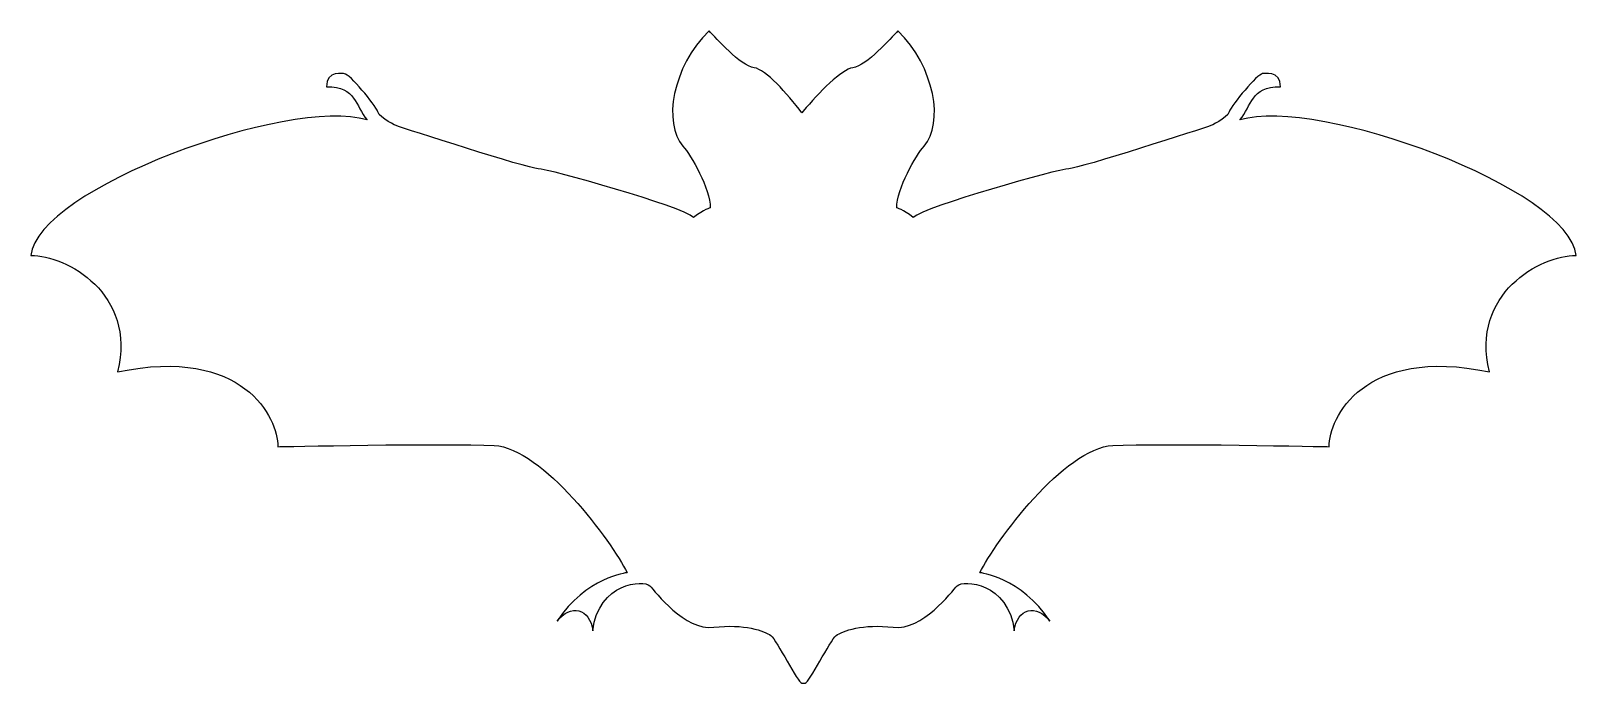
# Model space of a CAD drawing. Header units: centimetres. Extents: x -9.8 to 9.8, y -4.1 to 4.1.
import ezdxf

# ---------------------------------------------------------------- set-up
doc = ezdxf.new("R2010")
doc.units = ezdxf.units.CM
doc.header["$MEASUREMENT"] = 0
doc.layers.add('Camada 1', color=7, linetype='Continuous')

msp = doc.modelspace()

# ---------------------------------------------------------------- linework, layer by layer
at = {"layer": 'Camada 1'}
for points, knots in [([(-0.00328, 3.11186), (0.19161, 3.35051), (0.48845, 3.64322), (0.62378, 3.66254), (0.62378, 3.66254), (0.80309, 3.68817), (1.10509, 4.03856), (1.19536, 4.12884), (1.19536, 4.12884), (1.66166, 3.67759), (1.78197, 2.9556), (1.52627, 2.66995), (1.52627, 2.66995), (1.42692, 2.55901), (1.1803, 2.12845), (1.1803, 1.88779), (1.1803, 1.88779), (1.1803, 1.88779), (1.25552, 1.87274), (1.39088, 1.76746), (1.39088, 1.76746), (1.52627, 1.90282), (3.24101, 2.38415), (3.36136, 2.38415), (3.36136, 2.38415), (3.48167, 2.38415), (5.06104, 2.89559), (5.15124, 2.92567), (5.15124, 2.92567), (5.15124, 2.92567), (5.36187, 3.01589), (5.39196, 3.10614), (5.39196, 3.10614), (5.42207, 3.19636), (5.75293, 3.58747), (5.8131, 3.58747), (5.8131, 3.58747), (5.8131, 3.58747), (6.05377, 3.63261), (6.03871, 3.42203), (6.03871, 3.42203), (5.66271, 3.42203), (5.67774, 3.18136), (5.5273, 3.00087), (5.5273, 3.00087), (6.52007, 3.3017), (9.70888, 2.12846), (9.78405, 1.28613), (9.78405, 1.28613), (9.33283, 1.28613), (8.44536, 0.8048), (8.68603, -0.18792), (8.68603, -0.18792), (7.09165, 0.14299), (6.65543, -0.77455), (6.65543, -1.13555), (6.65543, -1.13555), (6.65543, -1.13555), (4.53461, -1.09041), (3.91789, -1.1205), (3.91789, -1.1205), (3.30117, -1.15061), (2.42879, -2.33888), (2.23318, -2.72999), (2.23318, -2.72999), (2.23318, -2.72999), (2.75967, -2.7901), (3.12065, -3.34665), (3.12065, -3.34665), (2.95521, -3.12099), (2.69951, -3.18121), (2.66943, -3.46701), (2.66943, -3.46701), (2.59418, -2.85029), (2.02263, -2.82021), (1.94741, -2.8954), (1.94741, -2.8954), (1.87219, -2.97065), (1.51124, -3.46701), (1.13519, -3.42184), (1.13519, -3.42184), (0.75911, -3.3767), (0.48844, -3.46698), (0.41322, -3.52714), (0.41322, -3.52714), (0.338, -3.58731), (0.06728, -4.1288), (0.02214, -4.1288), (0.02214, -4.1288), (0.02214, -4.1288), (-0.02212, -4.12881), (-0.02212, -4.12881), (-0.02212, -4.12881), (-0.06726, -4.12881), (-0.33798, -3.58731), (-0.4132, -3.52715), (-0.4132, -3.52715), (-0.48842, -3.46698), (-0.75914, -3.37668), (-1.1352, -3.42185), (-1.1352, -3.42185), (-1.51126, -3.46702), (-1.8722, -2.97063), (-1.94744, -2.89541), (-1.94744, -2.89541), (-2.02266, -2.82019), (-2.59421, -2.8503), (-2.66944, -3.46702), (-2.66944, -3.46702), (-2.69952, -3.18122), (-2.95524, -3.121), (-3.12069, -3.34666), (-3.12069, -3.34666), (-2.75969, -2.79014), (-2.23322, -2.73), (-2.23322, -2.73), (-2.23322, -2.73), (-2.42877, -2.33889), (-3.30118, -1.15062), (-3.91788, -1.12051), (-3.91788, -1.12051), (-4.5346, -1.09043), (-6.65544, -1.13556), (-6.65544, -1.13556), (-6.65544, -1.13556), (-6.65544, -0.77454), (-7.09163, 0.14299), (-8.68604, -0.18793), (-8.68604, -0.18793), (-8.44535, 0.80479), (-9.33281, 1.28612), (-9.78406, 1.28612), (-9.78406, 1.28612), (-9.70887, 2.12845), (-6.52005, 3.30169), (-5.52734, 3.00086), (-5.52734, 3.00086), (-5.67776, 3.18136), (-5.6627, 3.42202), (-6.03875, 3.42202), (-6.03875, 3.42202), (-6.05378, 3.6326), (-5.81314, 3.58746), (-5.81314, 3.58746), (-5.81314, 3.58746), (-5.75297, 3.58746), (-5.42206, 3.19635), (-5.39198, 3.10613), (-5.39198, 3.10613), (-5.3619, 3.01588), (-5.15131, 2.92566), (-5.15131, 2.92566), (-5.15131, 2.92566), (-5.06106, 2.89558), (-3.48171, 2.38414), (-3.36138, 2.38414), (-3.36138, 2.38414), (-3.24105, 2.38414), (-1.52631, 1.90284), (-1.39092, 1.76745), (-1.39092, 1.76745), (-1.25556, 1.87273), (-1.18036, 1.88778), (-1.18036, 1.88778), (-1.18036, 1.88778), (-1.18036, 2.12845), (-1.42698, 2.559), (-1.5263, 2.66994), (-1.5263, 2.66994), (-1.78199, 2.95559), (-1.66166, 3.67759), (-1.19536, 4.12884), (-1.19536, 4.12884), (-1.10508, 4.03856), (-0.80306, 3.68818), (-0.62378, 3.66254), (-0.62378, 3.66254), (-0.47733, 3.64161), (-0.21021, 3.33827), (-0.01934, 3.09205), (-0.01934, 3.09205), (-0.01934, 3.09205), (-0.00328, 3.11186), (-0.00328, 3.11186)], [0, 0, 0, 0, 0.0212766, 0.0212766, 0.0212766, 0.0212766, 0.04255319, 0.04255319, 0.04255319, 0.04255319, 0.06382979, 0.06382979, 0.06382979, 0.06382979, 0.08510638, 0.08510638, 0.08510638, 0.08510638, 0.10638298, 0.10638298, 0.10638298, 0.10638298, 0.12765957, 0.12765957, 0.12765957, 0.12765957, 0.14893617, 0.14893617, 0.14893617, 0.14893617, 0.17021277, 0.17021277, 0.17021277, 0.17021277, 0.19148936, 0.19148936, 0.19148936, 0.19148936, 0.21276596, 0.21276596, 0.21276596, 0.21276596, 0.23404255, 0.23404255, 0.23404255, 0.23404255, 0.25531915, 0.25531915, 0.25531915, 0.25531915, 0.27659574, 0.27659574, 0.27659574, 0.27659574, 0.29787234, 0.29787234, 0.29787234, 0.29787234, 0.31914894, 0.31914894, 0.31914894, 0.31914894, 0.34042553, 0.34042553, 0.34042553, 0.34042553, 0.36170213, 0.36170213, 0.36170213, 0.36170213, 0.38297872, 0.38297872, 0.38297872, 0.38297872, 0.40425532, 0.40425532, 0.40425532, 0.40425532, 0.42553191, 0.42553191, 0.42553191, 0.42553191, 0.44680851, 0.44680851, 0.44680851, 0.44680851, 0.46808511, 0.46808511, 0.46808511, 0.46808511, 0.4893617, 0.4893617, 0.4893617, 0.4893617, 0.5106383, 0.5106383, 0.5106383, 0.5106383, 0.53191489, 0.53191489, 0.53191489, 0.53191489, 0.55319149, 0.55319149, 0.55319149, 0.55319149, 0.57446809, 0.57446809, 0.57446809, 0.57446809, 0.59574468, 0.59574468, 0.59574468, 0.59574468, 0.61702128, 0.61702128, 0.61702128, 0.61702128, 0.63829787, 0.63829787, 0.63829787, 0.63829787, 0.65957447, 0.65957447, 0.65957447, 0.65957447, 0.68085106, 0.68085106, 0.68085106, 0.68085106, 0.70212766, 0.70212766, 0.70212766, 0.70212766, 0.72340426, 0.72340426, 0.72340426, 0.72340426, 0.74468085, 0.74468085, 0.74468085, 0.74468085, 0.76595745, 0.76595745, 0.76595745, 0.76595745, 0.78723404, 0.78723404, 0.78723404, 0.78723404, 0.80851064, 0.80851064, 0.80851064, 0.80851064, 0.82978723, 0.82978723, 0.82978723, 0.82978723, 0.85106383, 0.85106383, 0.85106383, 0.85106383, 0.87234043, 0.87234043, 0.87234043, 0.87234043, 0.89361702, 0.89361702, 0.89361702, 0.89361702, 0.91489362, 0.91489362, 0.91489362, 0.91489362, 0.93617021, 0.93617021, 0.93617021, 0.93617021, 0.95744681, 0.95744681, 0.95744681, 0.95744681, 1, 1, 1, 1]), ([(-0.01072, 3.10276), (-0.00826, 3.1058), (-0.0058, 3.10882), (-0.00329, 3.11186), (-0.00329, 3.11186), (-0.00329, 3.11186), (-0.01072, 3.10276), (-0.01072, 3.10276)], [0, 0, 0, 0, 0.33333333, 0.33333333, 0.33333333, 0.33333333, 1, 1, 1, 1]), ([(-0.01072, 3.10276), (-0.01072, 3.10276), (-0.01072, 3.10276), (-0.01072, 3.10276), (-0.01072, 3.10276), (-0.01072, 3.10276), (-0.01072, 3.10276), (-0.01072, 3.10276)], [0, 0, 0, 0, 0.33333333, 0.33333333, 0.33333333, 0.33333333, 1, 1, 1, 1]), ([(-0.00328, 3.11186), (-0.00328, 3.11186), (-0.00328, 3.11186), (-0.00328, 3.11186), (-0.00328, 3.11186), (-0.00328, 3.11186), (-0.00328, 3.11186), (-0.00328, 3.11186)], [0, 0, 0, 0, 0.33333333, 0.33333333, 0.33333333, 0.33333333, 1, 1, 1, 1])]:
    msp.add_open_spline(points, degree=3, knots=knots, dxfattribs=at)

doc.saveas('drawing.dxf')
